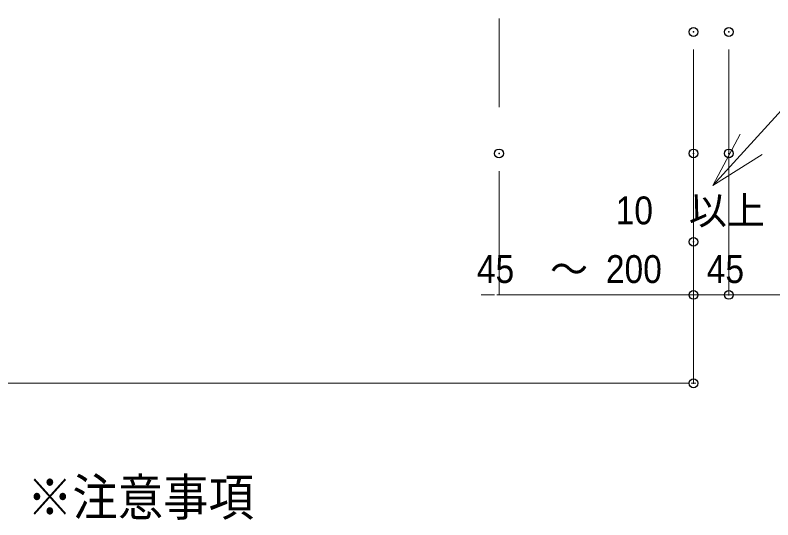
# Model space of a CAD drawing. Units: millimetres, scale not verified. Extents: x -1200 to 1200, y -342 to 342.
# Drawn here: x 979.33 to 1022.18, y -239.63 to -211.09 of the extents above; entities that cross this region are included whole.
import ezdxf
from ezdxf.enums import TextEntityAlignment as Align

# ---------------------------------------------------------------- set-up
doc = ezdxf.new("R2010")
doc.units = ezdxf.units.MM
doc.header["$PDMODE"] = 32
doc.header["$PDSIZE"] = 0.5
doc.linetypes.add('CHAIN1', pattern=[8, 5, -1, 1, -1])
for name, color, linetype, lineweight in [('0-0_一般', 7, 'Continuous', 9), ('0-1_0', 7, 'Continuous', 9), ('0-3_寸法', 7, 'Continuous', 9), ('0-B_文字', 7, 'Continuous', 9)]:
    doc.layers.add(name, color=color, linetype=linetype, lineweight=lineweight)
doc.layers.add('0-A_Defpoints', color=7, linetype='Continuous')
doc.styles.add('Osaka', font='')
doc.styles.add('ＭＳ ゴシック', font='')
doc.styles.get('Osaka').set_extended_font_data('Osaka')
doc.styles.get('ＭＳ ゴシック').set_extended_font_data('MS Gothic')

# ---------------------------------------------------------------- blocks, each defined once
blk = doc.blocks.new('_DOT')
at = {"layer": '0-1_0'}
for p, q in [((-2.5, 0), (-5, 0)), ((-1.25, 0), (1.25, 0))]:
    blk.add_line(p, q, dxfattribs=at)

msp = doc.modelspace()

# ---------------------------------------------------------------- linework, layer by layer
at = {"layer": '0-0_一般', "linetype": 'CHAIN1'}
msp.add_line((1006.696, -216.28), (1006.696, -188.08), dxfattribs=at)
at = {"layer": '0-3_寸法'}
for p, q in [((1017.696, -213.036), (1017.696, -226.906)), ((1019.696, -213.036), (1019.696, -226.906)), ((1006.696, -219.906), (1006.696, -226.906)), ((1017.696, -219.906), (1017.696, -226.906)), ((1019.696, -219.906), (1019.696, -226.906)), ((1017.696, -224.906), (1017.696, -231.906)), ((1006.195, -226.906), (1005.694, -226.906)), ((1006.696, -226.906), (1017.696, -226.906)), ((1017.195, -226.906), (1016.694, -226.906)), ((1019.696, -226.906), (1017.696, -226.906)), ((1018.196, -226.906), (1018.697, -226.906)), ((1019.195, -226.906), (1018.694, -226.906)), ((1030.696, -226.906), (1019.696, -226.906)), ((1020.196, -226.906), (1020.697, -226.906)), ((842.196, -231.906), (1017.195, -231.906))]:
    msp.add_line(p, q, dxfattribs=at)
at = {"layer": '0-A_Defpoints'}
for p in [(1017.696, -212.036), (1019.696, -212.036), (1006.696, -218.906), (1017.696, -218.906), (1019.696, -218.906), (1017.696, -223.906), (1017.696, -226.906), (1017.696, -226.906), (1019.696, -226.906), (1017.696, -231.906)]:
    msp.add_point(p, dxfattribs=at)
at = {"layer": '0-B_文字'}
for points in [[(1058.109, -214.735), (1024.243, -214.735), (1018.79, -220.71)], [(1021.577, -218.969), (1018.79, -220.71), (1020.333, -217.808)]]:
    msp.add_lwpolyline(points, dxfattribs=at)

# ---------------------------------------------------------------- block references
at = {"layer": '0-3_寸法', "xscale": 0.1001489, "yscale": 0.1001489}
for p in [(1006.696, -226.906), (1017.696, -226.906), (1019.696, -226.906), (1017.696, -231.906)]:
    msp.add_blockref('_DOT', p, dxfattribs=at)
at = {"layer": '0-3_寸法', "xscale": 0.1001489, "yscale": 0.1001489, "rotation": 180}
for p in [(1017.696, -226.906), (1019.696, -226.906)]:
    msp.add_blockref('_DOT', p, dxfattribs=at)

# ---------------------------------------------------------------- texts
at = {"layer": '0-0_一般', "style": 'ＭＳ ゴシック', "width": 0.9}
msp.add_text('※注意事項', height=2.089, dxfattribs=at).set_placement((980.01, -240.017), align=Align.BOTTOM_LEFT)
at = {"layer": '0-3_寸法', "style": 'Osaka', "width": 0.9}
for s, p in [('10', (1013.294, -223.388)), ('45', (1005.445, -226.706)), ('200', (1012.741, -226.706)), ('45', (1018.445, -226.706))]:
    msp.add_text(s, height=1.576, dxfattribs=at).set_placement(p, align=Align.BOTTOM_LEFT)
at = {"layer": '0-3_寸法', "style": 'Osaka'}
for s, p in [('以上', (1017.431, -223.388)), ('～', (1009.582, -226.706))]:
    msp.add_text(s, height=1.576, dxfattribs=at).set_placement(p, align=Align.BOTTOM_LEFT)

doc.saveas('drawing.dxf')
